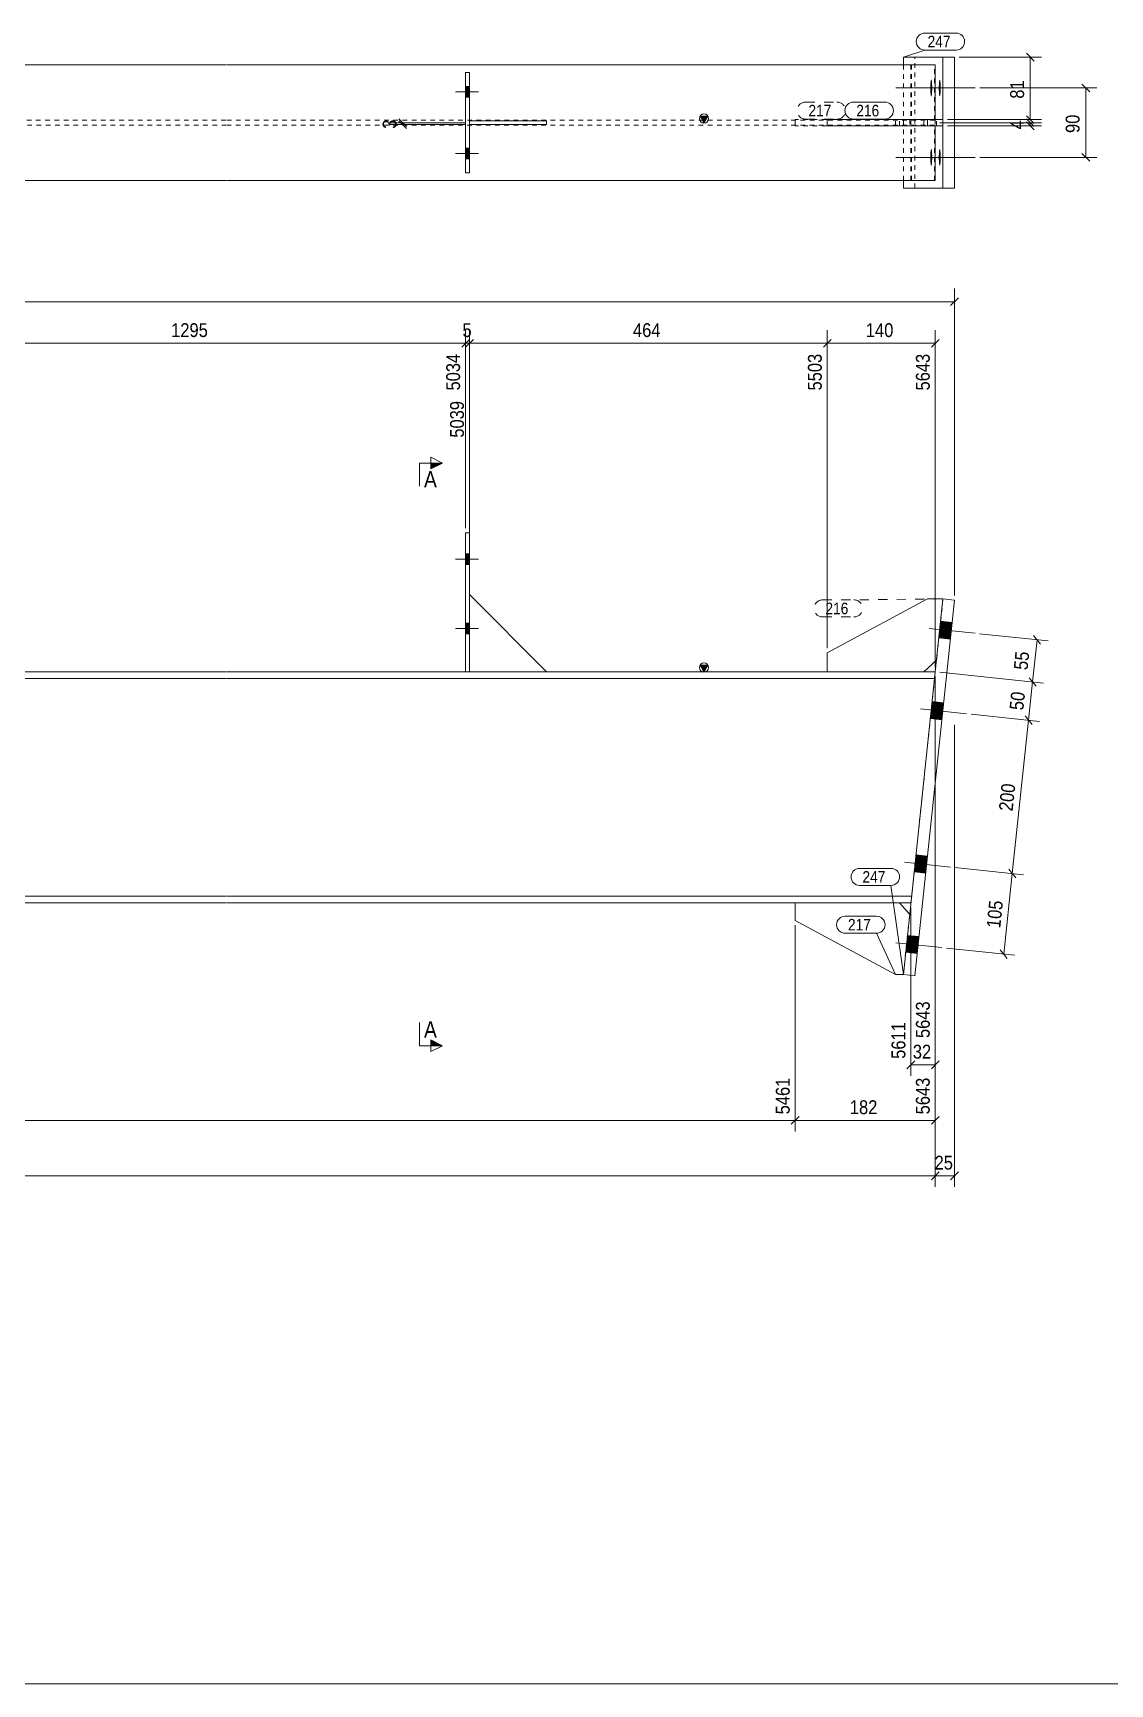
# Model space of a CAD drawing. Header units: millimetres. Extents: x 2 to 825, y 1 to 579.
# Drawn here: x 440.5 to 673.3, y 5 to 361.9 of the extents above; entities that cross this region are included whole.
import ezdxf

# ---------------------------------------------------------------- set-up
doc = ezdxf.new("R2010")
doc.units = ezdxf.units.MM
for name, pattern in [('XKITLINE00', [0]), ('XKITLINE01', [4, 1, -1, 1, -1]), ('XKITLINE02', [4, 2, -2])]:
    doc.linetypes.add(name, pattern=pattern)
for name, color, linetype, lineweight in [('Bolt', 3, 'Continuous', 0), ('Dimensions', 7, 'Continuous', 0), ('DrawingSheet', 5, 'Continuous', 0), ('Part', 2, 'Continuous', 0), ('PartMark', 7, 'Continuous', 0), ('Section', 6, 'Continuous', 0)]:
    doc.layers.add(name, color=color, linetype=linetype, lineweight=lineweight)
doc.styles.add('ARIAL', font='ARIAL.TTF')

# ---------------------------------------------------------------- blocks, each defined once
blk = doc.blocks.new('*A5')
at = {"layer": 'Bolt'}
for points in [[(534.05, 249.35), (534.88, 249.35), (534.88, 247.01), (534.05, 247.01)], [(534.05, 249.35), (534.88, 249.35), (534.88, 247.01), (534.05, 247.01)], [(534.05, 234.35), (534.88, 234.35), (534.88, 232.01), (534.05, 232.01)], [(534.05, 234.35), (534.88, 234.35), (534.88, 232.01), (534.05, 232.01)]]:
    blk.add_hatch(color=3, dxfattribs=at).paths.add_polyline_path(points, flags=17)
at = {"layer": 'Bolt', "color": 3, "linetype": 'XKITLINE00', "lineweight": 0}
for p, q in [((536.82, 248.18), (531.82, 248.18)), ((536.82, 248.18), (531.82, 248.18)), ((534.88, 249.35), (534.05, 249.35)), ((534.88, 249.35), (534.05, 249.35)), ((534.88, 247.01), (534.05, 247.01)), ((534.88, 247.01), (534.05, 247.01)), ((536.82, 233.18), (531.82, 233.18)), ((536.82, 233.18), (531.82, 233.18)), ((534.88, 234.35), (534.05, 234.35)), ((534.88, 234.35), (534.05, 234.35)), ((534.88, 232.01), (534.05, 232.01)), ((534.88, 232.01), (534.05, 232.01))]:
    blk.add_line(p, q, dxfattribs=at)
blk = doc.blocks.new('*A7')
at = {"layer": 'Bolt'}
for points in [[(638.82, 230.88), (636.33, 231.14), (636.71, 234.79), (639.2, 234.52)], [(638.82, 230.88), (636.33, 231.14), (636.71, 234.79), (639.2, 234.52)], [(636.98, 213.47), (634.49, 213.74), (634.88, 217.38), (637.36, 217.12)], [(636.98, 213.47), (634.49, 213.74), (634.88, 217.38), (637.36, 217.12)], [(633.48, 180.32), (631, 180.59), (631.38, 184.23), (633.87, 183.97)], [(633.48, 180.32), (631, 180.59), (631.38, 184.23), (633.87, 183.97)], [(631.65, 162.92), (629.16, 163.18), (629.55, 166.83), (632.03, 166.57)], [(631.65, 162.92), (629.16, 163.18), (629.55, 166.83), (632.03, 166.57)]]:
    blk.add_hatch(color=3, dxfattribs=at).paths.add_polyline_path(points, flags=17)
at = {"layer": 'Bolt', "color": 3, "linetype": 'XKITLINE00', "lineweight": 0}
for p, q in [((644.15, 232.16), (634.2, 233.21)), ((644.15, 232.16), (634.2, 233.21)), ((639.2, 234.52), (636.71, 234.79)), ((639.2, 234.52), (636.71, 234.79)), ((638.82, 230.88), (636.33, 231.14)), ((638.82, 230.88), (636.33, 231.14)), ((642.31, 214.76), (632.37, 215.8)), ((642.31, 214.76), (632.37, 215.8)), ((637.36, 217.12), (634.88, 217.38)), ((637.36, 217.12), (634.88, 217.38)), ((636.98, 213.47), (634.49, 213.74)), ((636.98, 213.47), (634.49, 213.74)), ((638.81, 181.61), (628.87, 182.66)), ((638.81, 181.61), (628.87, 182.66)), ((633.87, 183.97), (631.38, 184.23)), ((633.87, 183.97), (631.38, 184.23)), ((633.48, 180.32), (631, 180.59)), ((633.48, 180.32), (631, 180.59)), ((636.98, 164.2), (627.03, 165.25)), ((636.98, 164.2), (627.03, 165.25)), ((632.03, 166.57), (629.55, 166.83)), ((632.03, 166.57), (629.55, 166.83)), ((631.65, 162.92), (629.16, 163.18)), ((631.65, 162.92), (629.16, 163.18))]:
    blk.add_line(p, q, dxfattribs=at)
blk = doc.blocks.new('*A8')
at = {"layer": 'Part'}
blk.add_hatch(color=2, dxfattribs=at).paths.add_polyline_path([(584.76, 225.25), (586.36, 225.25), (585.56, 223.85)], flags=17)
at = {"layer": 'Part', "color": 2, "linetype": 'XKITLINE00', "lineweight": 0}
for p, q in [((585.56, 223.85), (584.76, 225.25)), ((584.76, 225.25), (586.36, 225.25)), ((586.36, 225.25), (585.56, 223.85)), ((482.32, 223.85), (363.18, 223.85)), ((482.32, 222.35), (363.18, 222.35)), ((635.56, 223.85), (482.42, 223.85)), ((635.4, 222.35), (482.42, 222.35)), ((482.32, 175.35), (363.18, 175.35)), ((630.44, 175.35), (482.42, 175.35)), ((363.18, 173.85), (482.32, 173.85)), ((482.42, 173.85), (630.29, 173.85))]:
    blk.add_line(p, q, dxfattribs=at)
at = {"layer": 'Part', "color": 7, "linetype": 'XKITLINE01', "lineweight": 0}
blk.add_line((630.29, 173.85), (635.56, 223.85), dxfattribs=at)
at = {"layer": 'Part', "color": 2, "linetype": 'XKITLINE00', "lineweight": 0}
blk.add_circle((585.56, 224.75), 1, dxfattribs=at)
blk = doc.blocks.new('*A15')
at = {"layer": 'Part', "color": 2, "linetype": 'XKITLINE00', "lineweight": 0}
blk.add_line((551.55, 223.85), (534.88, 240.51), dxfattribs=at)
at = {"layer": 'Part', "color": 7, "linetype": 'XKITLINE01', "lineweight": 0}
for p, q in [((534.88, 240.51), (534.88, 223.85)), ((534.88, 223.85), (551.55, 223.85))]:
    blk.add_line(p, q, dxfattribs=at)
blk = doc.blocks.new('*A16')
at = {"layer": 'Part', "color": 2, "linetype": 'XKITLINE00', "lineweight": 0}
for p, q in [((534.05, 253.85), (534.88, 253.85)), ((534.05, 253.85), (534.05, 223.85)), ((534.88, 253.85), (534.88, 223.85))]:
    blk.add_line(p, q, dxfattribs=at)
at = {"layer": 'Part', "color": 7, "linetype": 'XKITLINE01', "lineweight": 0}
blk.add_line((534.88, 223.85), (534.05, 223.85), dxfattribs=at)
blk = doc.blocks.new('*A18')
at = {"layer": 'Part', "color": 2, "linetype": 'XKITLINE00', "lineweight": 0}
for p, q in [((637.22, 239.59), (628.65, 158.38)), ((631.14, 158.11), (639.71, 239.33)), ((639.71, 239.33), (637.22, 239.59)), ((628.65, 158.38), (631.14, 158.11))]:
    blk.add_line(p, q, dxfattribs=at)
blk = doc.blocks.new('*A19')
at = {"layer": 'Part', "color": 2, "linetype": 'XKITLINE00', "lineweight": 0}
for p, q in [((612.22, 227.93), (633.89, 239.59)), ((633.89, 239.59), (637.22, 239.59)), ((612.22, 223.85), (612.22, 227.93)), ((633.06, 223.85), (635.82, 226.33))]:
    blk.add_line(p, q, dxfattribs=at)
at = {"layer": 'Part', "color": 7, "linetype": 'XKITLINE01', "lineweight": 0}
for p, q in [((637.22, 239.59), (635.82, 226.33)), ((612.22, 223.85), (633.06, 223.85))]:
    blk.add_line(p, q, dxfattribs=at)
blk = doc.blocks.new('*A20')
at = {"layer": 'Part', "color": 2, "linetype": 'XKITLINE00', "lineweight": 0}
for p, q in [((605.29, 170.04), (605.29, 173.85)), ((627.79, 173.85), (630.02, 171.36)), ((626.95, 158.38), (605.29, 170.04)), ((628.65, 158.38), (626.95, 158.38))]:
    blk.add_line(p, q, dxfattribs=at)
at = {"layer": 'Part', "color": 7, "linetype": 'XKITLINE01', "lineweight": 0}
for p, q in [((605.29, 173.85), (627.79, 173.85)), ((630.02, 171.36), (628.65, 158.38))]:
    blk.add_line(p, q, dxfattribs=at)
blk = doc.blocks.new('*A24')
at = {"layer": 'Bolt'}
for points in [[(534.05, 350.38), (534.88, 350.38), (534.88, 348.05), (534.05, 348.05)], [(534.05, 350.38), (534.88, 350.38), (534.88, 348.05), (534.05, 348.05)], [(534.05, 337.05), (534.88, 337.05), (534.88, 334.71), (534.05, 334.71)], [(534.05, 337.05), (534.88, 337.05), (534.88, 334.71), (534.05, 334.71)]]:
    blk.add_hatch(color=3, dxfattribs=at).paths.add_polyline_path(points, flags=17)
at = {"layer": 'Bolt', "color": 3, "linetype": 'XKITLINE00', "lineweight": 0}
for p, q in [((534.88, 350.38), (534.05, 350.38)), ((534.88, 350.38), (534.05, 350.38)), ((536.82, 349.21), (531.82, 349.21)), ((536.82, 349.21), (531.82, 349.21)), ((534.88, 348.05), (534.05, 348.05)), ((534.88, 348.05), (534.05, 348.05)), ((536.82, 335.88), (531.82, 335.88)), ((536.82, 335.88), (531.82, 335.88)), ((534.88, 337.05), (534.05, 337.05)), ((534.88, 337.05), (534.05, 337.05)), ((534.88, 334.71), (534.05, 334.71)), ((534.88, 334.71), (534.05, 334.71))]:
    blk.add_line(p, q, dxfattribs=at)
blk = doc.blocks.new('*A26')
at = {"layer": 'Bolt'}
for points in [[(634.9, 350), (634.9, 349.96), (634.89, 349.91), (634.89, 349.87), (634.89, 349.82), (634.89, 349.78), (634.89, 349.73), (634.89, 349.69), (634.89, 349.65), (634.89, 349.6), (634.89, 349.56), (634.89, 349.51), (634.88, 349.47), (634.88, 349.43), (634.88, 349.39), (634.88, 349.35), (634.88, 349.3), (634.88, 349.26), (634.87, 349.22), (634.87, 349.18), (634.87, 349.14), (634.87, 349.1), (634.86, 349.07), (634.86, 349.03), (634.86, 348.99), (634.85, 348.95), (634.85, 348.92), (634.85, 348.88), (634.84, 348.85), (634.84, 348.82), (634.84, 348.78), (634.83, 348.75), (634.83, 348.72), (634.83, 348.69), (634.82, 348.66), (634.82, 348.63), (634.82, 348.6), (634.81, 348.57), (634.81, 348.55), (634.8, 348.52), (634.8, 348.5), (634.79, 348.47), (634.79, 348.45), (634.78, 348.43), (634.78, 348.41), (634.78, 348.39), (634.77, 348.37), (634.77, 348.35), (634.76, 348.34), (634.76, 348.32), (634.75, 348.31), (634.75, 348.29), (634.74, 348.28), (634.74, 348.27), (634.73, 348.26), (634.73, 348.25), (634.72, 348.24), (634.72, 348.23), (634.71, 348.23), (634.71, 348.22), (634.7, 348.22), (634.7, 348.22), (634.69, 348.21), (634.69, 348.21), (634.68, 348.21), (634.68, 348.22), (634.67, 348.22), (634.67, 348.22), (634.66, 348.23), (634.66, 348.23), (634.65, 348.24), (634.65, 348.25), (634.64, 348.26), (634.64, 348.27), (634.63, 348.28), (634.63, 348.29), (634.62, 348.31), (634.62, 348.32), (634.61, 348.34), (634.61, 348.35), (634.6, 348.37), (634.6, 348.39), (634.59, 348.41), (634.59, 348.43), (634.58, 348.45), (634.58, 348.47), (634.57, 348.5), (634.57, 348.52), (634.57, 348.55), (634.56, 348.57), (634.56, 348.6), (634.55, 348.63), (634.55, 348.66), (634.55, 348.69), (634.54, 348.72), (634.54, 348.75), (634.53, 348.78), (634.53, 348.82), (634.53, 348.85), (634.52, 348.88), (634.52, 348.92), (634.52, 348.95), (634.52, 348.99), (634.51, 349.03), (634.51, 349.07), (634.51, 349.1), (634.5, 349.14), (634.5, 349.18), (634.5, 349.22), (634.5, 349.26), (634.5, 349.3), (634.49, 349.35), (634.49, 349.39), (634.49, 349.43), (634.49, 349.47), (634.49, 349.51), (634.48, 349.56), (634.48, 349.6), (634.48, 349.65), (634.48, 349.69), (634.48, 349.73), (634.48, 349.78), (634.48, 349.82), (634.48, 349.87), (634.48, 349.91), (634.48, 349.96), (634.48, 350), (634.48, 350.05), (634.48, 350.09), (634.48, 350.14), (634.48, 350.18), (634.48, 350.23), (634.48, 350.27), (634.48, 350.32), (634.48, 350.36), (634.48, 350.4), (634.48, 350.45), (634.48, 350.49), (634.48, 350.54), (634.49, 350.58), (634.49, 350.62), (634.49, 350.66), (634.49, 350.71), (634.49, 350.75), (634.5, 350.79), (634.5, 350.83), (634.5, 350.87), (634.5, 350.91), (634.5, 350.95), (634.51, 350.99), (634.51, 351.03), (634.51, 351.07), (634.52, 351.1), (634.52, 351.14), (634.52, 351.17), (634.52, 351.21), (634.53, 351.24), (634.53, 351.28), (634.53, 351.31), (634.54, 351.34), (634.54, 351.37), (634.55, 351.41), (634.55, 351.44), (634.55, 351.46), (634.56, 351.49), (634.56, 351.52), (634.57, 351.55), (634.57, 351.57), (634.57, 351.6), (634.58, 351.62), (634.58, 351.64), (634.59, 351.66), (634.59, 351.68), (634.6, 351.7), (634.6, 351.72), (634.61, 351.74), (634.61, 351.76), (634.62, 351.77), (634.62, 351.79), (634.63, 351.8), (634.63, 351.81), (634.64, 351.83), (634.64, 351.84), (634.65, 351.85), (634.65, 351.85), (634.66, 351.86), (634.66, 351.87), (634.67, 351.87), (634.67, 351.88), (634.68, 351.88), (634.68, 351.88), (634.69, 351.88), (634.69, 351.88), (634.7, 351.88), (634.7, 351.88), (634.71, 351.87), (634.71, 351.87), (634.72, 351.86), (634.72, 351.85), (634.73, 351.85), (634.73, 351.84), (634.74, 351.83), (634.74, 351.81), (634.75, 351.8), (634.75, 351.79), (634.76, 351.77), (634.76, 351.76), (634.77, 351.74), (634.77, 351.72), (634.78, 351.7), (634.78, 351.68), (634.78, 351.66), (634.79, 351.64), (634.79, 351.62), (634.8, 351.6), (634.8, 351.57), (634.81, 351.55), (634.81, 351.52), (634.82, 351.49), (634.82, 351.46), (634.82, 351.44), (634.83, 351.41), (634.83, 351.37), (634.83, 351.34), (634.84, 351.31), (634.84, 351.28), (634.84, 351.24), (634.85, 351.21), (634.85, 351.17), (634.85, 351.14), (634.86, 351.1), (634.86, 351.07), (634.86, 351.03), (634.87, 350.99), (634.87, 350.95), (634.87, 350.91), (634.87, 350.87), (634.88, 350.83), (634.88, 350.79), (634.88, 350.75), (634.88, 350.71), (634.88, 350.66), (634.88, 350.62), (634.89, 350.58), (634.89, 350.54), (634.89, 350.49), (634.89, 350.45), (634.89, 350.4), (634.89, 350.36), (634.89, 350.32), (634.89, 350.27), (634.89, 350.23), (634.89, 350.18), (634.9, 350.14), (634.9, 350.09), (634.9, 350.05)], [(636.73, 350), (636.73, 349.96), (636.73, 349.91), (636.73, 349.87), (636.73, 349.82), (636.73, 349.78), (636.73, 349.73), (636.72, 349.69), (636.72, 349.65), (636.72, 349.6), (636.72, 349.56), (636.72, 349.51), (636.72, 349.47), (636.72, 349.43), (636.71, 349.39), (636.71, 349.35), (636.71, 349.3), (636.71, 349.26), (636.71, 349.22), (636.7, 349.18), (636.7, 349.14), (636.7, 349.1), (636.7, 349.07), (636.69, 349.03), (636.69, 348.99), (636.69, 348.95), (636.68, 348.92), (636.68, 348.88), (636.68, 348.85), (636.68, 348.82), (636.67, 348.78), (636.67, 348.75), (636.66, 348.72), (636.66, 348.69), (636.66, 348.66), (636.65, 348.63), (636.65, 348.6), (636.65, 348.57), (636.64, 348.55), (636.64, 348.52), (636.63, 348.5), (636.63, 348.47), (636.62, 348.45), (636.62, 348.43), (636.61, 348.41), (636.61, 348.39), (636.61, 348.37), (636.6, 348.35), (636.6, 348.34), (636.59, 348.32), (636.59, 348.31), (636.58, 348.29), (636.58, 348.28), (636.57, 348.27), (636.57, 348.26), (636.56, 348.25), (636.56, 348.24), (636.55, 348.23), (636.55, 348.23), (636.54, 348.22), (636.54, 348.22), (636.53, 348.22), (636.53, 348.21), (636.52, 348.21), (636.52, 348.21), (636.51, 348.22), (636.51, 348.22), (636.5, 348.22), (636.5, 348.23), (636.49, 348.23), (636.49, 348.24), (636.48, 348.25), (636.48, 348.26), (636.47, 348.27), (636.47, 348.28), (636.46, 348.29), (636.46, 348.31), (636.45, 348.32), (636.45, 348.34), (636.44, 348.35), (636.44, 348.37), (636.43, 348.39), (636.43, 348.41), (636.42, 348.43), (636.42, 348.45), (636.42, 348.47), (636.41, 348.5), (636.41, 348.52), (636.4, 348.55), (636.4, 348.57), (636.39, 348.6), (636.39, 348.63), (636.39, 348.66), (636.38, 348.69), (636.38, 348.72), (636.38, 348.75), (636.37, 348.78), (636.37, 348.82), (636.37, 348.85), (636.36, 348.88), (636.36, 348.92), (636.36, 348.95), (636.35, 348.99), (636.35, 349.03), (636.35, 349.07), (636.34, 349.1), (636.34, 349.14), (636.34, 349.18), (636.34, 349.22), (636.34, 349.26), (636.33, 349.3), (636.33, 349.35), (636.33, 349.39), (636.33, 349.43), (636.33, 349.47), (636.32, 349.51), (636.32, 349.56), (636.32, 349.6), (636.32, 349.65), (636.32, 349.69), (636.32, 349.73), (636.32, 349.78), (636.32, 349.82), (636.32, 349.87), (636.32, 349.91), (636.32, 349.96), (636.32, 350), (636.32, 350.05), (636.32, 350.09), (636.32, 350.14), (636.32, 350.18), (636.32, 350.23), (636.32, 350.27), (636.32, 350.32), (636.32, 350.36), (636.32, 350.4), (636.32, 350.45), (636.32, 350.49), (636.32, 350.54), (636.32, 350.58), (636.33, 350.62), (636.33, 350.66), (636.33, 350.71), (636.33, 350.75), (636.33, 350.79), (636.34, 350.83), (636.34, 350.87), (636.34, 350.91), (636.34, 350.95), (636.34, 350.99), (636.35, 351.03), (636.35, 351.07), (636.35, 351.1), (636.36, 351.14), (636.36, 351.17), (636.36, 351.21), (636.37, 351.24), (636.37, 351.28), (636.37, 351.31), (636.38, 351.34), (636.38, 351.37), (636.38, 351.41), (636.39, 351.44), (636.39, 351.46), (636.39, 351.49), (636.4, 351.52), (636.4, 351.55), (636.41, 351.57), (636.41, 351.6), (636.42, 351.62), (636.42, 351.64), (636.42, 351.66), (636.43, 351.68), (636.43, 351.7), (636.44, 351.72), (636.44, 351.74), (636.45, 351.76), (636.45, 351.77), (636.46, 351.79), (636.46, 351.8), (636.47, 351.81), (636.47, 351.83), (636.48, 351.84), (636.48, 351.85), (636.49, 351.85), (636.49, 351.86), (636.5, 351.87), (636.5, 351.87), (636.51, 351.88), (636.51, 351.88), (636.52, 351.88), (636.52, 351.88), (636.53, 351.88), (636.53, 351.88), (636.54, 351.88), (636.54, 351.87), (636.55, 351.87), (636.55, 351.86), (636.56, 351.85), (636.56, 351.85), (636.57, 351.84), (636.57, 351.83), (636.58, 351.81), (636.58, 351.8), (636.59, 351.79), (636.59, 351.77), (636.6, 351.76), (636.6, 351.74), (636.61, 351.72), (636.61, 351.7), (636.61, 351.68), (636.62, 351.66), (636.62, 351.64), (636.63, 351.62), (636.63, 351.6), (636.64, 351.57), (636.64, 351.55), (636.65, 351.52), (636.65, 351.49), (636.65, 351.46), (636.66, 351.44), (636.66, 351.41), (636.66, 351.37), (636.67, 351.34), (636.67, 351.31), (636.68, 351.28), (636.68, 351.24), (636.68, 351.21), (636.68, 351.17), (636.69, 351.14), (636.69, 351.1), (636.69, 351.07), (636.7, 351.03), (636.7, 350.99), (636.7, 350.95), (636.7, 350.91), (636.71, 350.87), (636.71, 350.83), (636.71, 350.79), (636.71, 350.75), (636.71, 350.71), (636.72, 350.66), (636.72, 350.62), (636.72, 350.58), (636.72, 350.54), (636.72, 350.49), (636.72, 350.45), (636.72, 350.4), (636.73, 350.36), (636.73, 350.32), (636.73, 350.27), (636.73, 350.23), (636.73, 350.18), (636.73, 350.14), (636.73, 350.09), (636.73, 350.05)], [(634.9, 335), (634.9, 334.96), (634.89, 334.91), (634.89, 334.87), (634.89, 334.82), (634.89, 334.78), (634.89, 334.73), (634.89, 334.69), (634.89, 334.65), (634.89, 334.6), (634.89, 334.56), (634.89, 334.51), (634.88, 334.47), (634.88, 334.43), (634.88, 334.39), (634.88, 334.35), (634.88, 334.3), (634.88, 334.26), (634.87, 334.22), (634.87, 334.18), (634.87, 334.14), (634.87, 334.1), (634.86, 334.07), (634.86, 334.03), (634.86, 333.99), (634.85, 333.95), (634.85, 333.92), (634.85, 333.88), (634.84, 333.85), (634.84, 333.82), (634.84, 333.78), (634.83, 333.75), (634.83, 333.72), (634.83, 333.69), (634.82, 333.66), (634.82, 333.63), (634.82, 333.6), (634.81, 333.57), (634.81, 333.55), (634.8, 333.52), (634.8, 333.5), (634.79, 333.47), (634.79, 333.45), (634.78, 333.43), (634.78, 333.41), (634.78, 333.39), (634.77, 333.37), (634.77, 333.35), (634.76, 333.34), (634.76, 333.32), (634.75, 333.31), (634.75, 333.29), (634.74, 333.28), (634.74, 333.27), (634.73, 333.26), (634.73, 333.25), (634.72, 333.24), (634.72, 333.23), (634.71, 333.23), (634.71, 333.22), (634.7, 333.22), (634.7, 333.22), (634.69, 333.21), (634.69, 333.21), (634.68, 333.21), (634.68, 333.22), (634.67, 333.22), (634.67, 333.22), (634.66, 333.23), (634.66, 333.23), (634.65, 333.24), (634.65, 333.25), (634.64, 333.26), (634.64, 333.27), (634.63, 333.28), (634.63, 333.29), (634.62, 333.31), (634.62, 333.32), (634.61, 333.34), (634.61, 333.35), (634.6, 333.37), (634.6, 333.39), (634.59, 333.41), (634.59, 333.43), (634.58, 333.45), (634.58, 333.47), (634.57, 333.5), (634.57, 333.52), (634.57, 333.55), (634.56, 333.57), (634.56, 333.6), (634.55, 333.63), (634.55, 333.66), (634.55, 333.69), (634.54, 333.72), (634.54, 333.75), (634.53, 333.78), (634.53, 333.82), (634.53, 333.85), (634.52, 333.88), (634.52, 333.92), (634.52, 333.95), (634.52, 333.99), (634.51, 334.03), (634.51, 334.07), (634.51, 334.1), (634.5, 334.14), (634.5, 334.18), (634.5, 334.22), (634.5, 334.26), (634.5, 334.3), (634.49, 334.35), (634.49, 334.39), (634.49, 334.43), (634.49, 334.47), (634.49, 334.51), (634.48, 334.56), (634.48, 334.6), (634.48, 334.65), (634.48, 334.69), (634.48, 334.73), (634.48, 334.78), (634.48, 334.82), (634.48, 334.87), (634.48, 334.91), (634.48, 334.96), (634.48, 335), (634.48, 335.05), (634.48, 335.09), (634.48, 335.14), (634.48, 335.18), (634.48, 335.23), (634.48, 335.27), (634.48, 335.32), (634.48, 335.36), (634.48, 335.4), (634.48, 335.45), (634.48, 335.49), (634.48, 335.54), (634.49, 335.58), (634.49, 335.62), (634.49, 335.66), (634.49, 335.71), (634.49, 335.75), (634.5, 335.79), (634.5, 335.83), (634.5, 335.87), (634.5, 335.91), (634.5, 335.95), (634.51, 335.99), (634.51, 336.03), (634.51, 336.07), (634.52, 336.1), (634.52, 336.14), (634.52, 336.17), (634.52, 336.21), (634.53, 336.24), (634.53, 336.28), (634.53, 336.31), (634.54, 336.34), (634.54, 336.37), (634.55, 336.41), (634.55, 336.44), (634.55, 336.46), (634.56, 336.49), (634.56, 336.52), (634.57, 336.55), (634.57, 336.57), (634.57, 336.6), (634.58, 336.62), (634.58, 336.64), (634.59, 336.66), (634.59, 336.68), (634.6, 336.7), (634.6, 336.72), (634.61, 336.74), (634.61, 336.76), (634.62, 336.77), (634.62, 336.79), (634.63, 336.8), (634.63, 336.81), (634.64, 336.83), (634.64, 336.84), (634.65, 336.85), (634.65, 336.85), (634.66, 336.86), (634.66, 336.87), (634.67, 336.87), (634.67, 336.88), (634.68, 336.88), (634.68, 336.88), (634.69, 336.88), (634.69, 336.88), (634.7, 336.88), (634.7, 336.88), (634.71, 336.87), (634.71, 336.87), (634.72, 336.86), (634.72, 336.85), (634.73, 336.85), (634.73, 336.84), (634.74, 336.83), (634.74, 336.81), (634.75, 336.8), (634.75, 336.79), (634.76, 336.77), (634.76, 336.76), (634.77, 336.74), (634.77, 336.72), (634.78, 336.7), (634.78, 336.68), (634.78, 336.66), (634.79, 336.64), (634.79, 336.62), (634.8, 336.6), (634.8, 336.57), (634.81, 336.55), (634.81, 336.52), (634.82, 336.49), (634.82, 336.46), (634.82, 336.44), (634.83, 336.41), (634.83, 336.37), (634.83, 336.34), (634.84, 336.31), (634.84, 336.28), (634.84, 336.24), (634.85, 336.21), (634.85, 336.17), (634.85, 336.14), (634.86, 336.1), (634.86, 336.07), (634.86, 336.03), (634.87, 335.99), (634.87, 335.95), (634.87, 335.91), (634.87, 335.87), (634.88, 335.83), (634.88, 335.79), (634.88, 335.75), (634.88, 335.71), (634.88, 335.66), (634.88, 335.62), (634.89, 335.58), (634.89, 335.54), (634.89, 335.49), (634.89, 335.45), (634.89, 335.4), (634.89, 335.36), (634.89, 335.32), (634.89, 335.27), (634.89, 335.23), (634.89, 335.18), (634.9, 335.14), (634.9, 335.09), (634.9, 335.05)], [(636.73, 335), (636.73, 334.96), (636.73, 334.91), (636.73, 334.87), (636.73, 334.82), (636.73, 334.78), (636.73, 334.73), (636.72, 334.69), (636.72, 334.65), (636.72, 334.6), (636.72, 334.56), (636.72, 334.51), (636.72, 334.47), (636.72, 334.43), (636.71, 334.39), (636.71, 334.35), (636.71, 334.3), (636.71, 334.26), (636.71, 334.22), (636.7, 334.18), (636.7, 334.14), (636.7, 334.1), (636.7, 334.07), (636.69, 334.03), (636.69, 333.99), (636.69, 333.95), (636.68, 333.92), (636.68, 333.88), (636.68, 333.85), (636.68, 333.82), (636.67, 333.78), (636.67, 333.75), (636.66, 333.72), (636.66, 333.69), (636.66, 333.66), (636.65, 333.63), (636.65, 333.6), (636.65, 333.57), (636.64, 333.55), (636.64, 333.52), (636.63, 333.5), (636.63, 333.47), (636.62, 333.45), (636.62, 333.43), (636.61, 333.41), (636.61, 333.39), (636.61, 333.37), (636.6, 333.35), (636.6, 333.34), (636.59, 333.32), (636.59, 333.31), (636.58, 333.29), (636.58, 333.28), (636.57, 333.27), (636.57, 333.26), (636.56, 333.25), (636.56, 333.24), (636.55, 333.23), (636.55, 333.23), (636.54, 333.22), (636.54, 333.22), (636.53, 333.22), (636.53, 333.21), (636.52, 333.21), (636.52, 333.21), (636.51, 333.22), (636.51, 333.22), (636.5, 333.22), (636.5, 333.23), (636.49, 333.23), (636.49, 333.24), (636.48, 333.25), (636.48, 333.26), (636.47, 333.27), (636.47, 333.28), (636.46, 333.29), (636.46, 333.31), (636.45, 333.32), (636.45, 333.34), (636.44, 333.35), (636.44, 333.37), (636.43, 333.39), (636.43, 333.41), (636.42, 333.43), (636.42, 333.45), (636.42, 333.47), (636.41, 333.5), (636.41, 333.52), (636.4, 333.55), (636.4, 333.57), (636.39, 333.6), (636.39, 333.63), (636.39, 333.66), (636.38, 333.69), (636.38, 333.72), (636.38, 333.75), (636.37, 333.78), (636.37, 333.82), (636.37, 333.85), (636.36, 333.88), (636.36, 333.92), (636.36, 333.95), (636.35, 333.99), (636.35, 334.03), (636.35, 334.07), (636.34, 334.1), (636.34, 334.14), (636.34, 334.18), (636.34, 334.22), (636.34, 334.26), (636.33, 334.3), (636.33, 334.35), (636.33, 334.39), (636.33, 334.43), (636.33, 334.47), (636.32, 334.51), (636.32, 334.56), (636.32, 334.6), (636.32, 334.65), (636.32, 334.69), (636.32, 334.73), (636.32, 334.78), (636.32, 334.82), (636.32, 334.87), (636.32, 334.91), (636.32, 334.96), (636.32, 335), (636.32, 335.05), (636.32, 335.09), (636.32, 335.14), (636.32, 335.18), (636.32, 335.23), (636.32, 335.27), (636.32, 335.32), (636.32, 335.36), (636.32, 335.4), (636.32, 335.45), (636.32, 335.49), (636.32, 335.54), (636.32, 335.58), (636.33, 335.62), (636.33, 335.66), (636.33, 335.71), (636.33, 335.75), (636.33, 335.79), (636.34, 335.83), (636.34, 335.87), (636.34, 335.91), (636.34, 335.95), (636.34, 335.99), (636.35, 336.03), (636.35, 336.07), (636.35, 336.1), (636.36, 336.14), (636.36, 336.17), (636.36, 336.21), (636.37, 336.24), (636.37, 336.28), (636.37, 336.31), (636.38, 336.34), (636.38, 336.37), (636.38, 336.41), (636.39, 336.44), (636.39, 336.46), (636.39, 336.49), (636.4, 336.52), (636.4, 336.55), (636.41, 336.57), (636.41, 336.6), (636.42, 336.62), (636.42, 336.64), (636.42, 336.66), (636.43, 336.68), (636.43, 336.7), (636.44, 336.72), (636.44, 336.74), (636.45, 336.76), (636.45, 336.77), (636.46, 336.79), (636.46, 336.8), (636.47, 336.81), (636.47, 336.83), (636.48, 336.84), (636.48, 336.85), (636.49, 336.85), (636.49, 336.86), (636.5, 336.87), (636.5, 336.87), (636.51, 336.88), (636.51, 336.88), (636.52, 336.88), (636.52, 336.88), (636.53, 336.88), (636.53, 336.88), (636.54, 336.88), (636.54, 336.87), (636.55, 336.87), (636.55, 336.86), (636.56, 336.85), (636.56, 336.85), (636.57, 336.84), (636.57, 336.83), (636.58, 336.81), (636.58, 336.8), (636.59, 336.79), (636.59, 336.77), (636.6, 336.76), (636.6, 336.74), (636.61, 336.72), (636.61, 336.7), (636.61, 336.68), (636.62, 336.66), (636.62, 336.64), (636.63, 336.62), (636.63, 336.6), (636.64, 336.57), (636.64, 336.55), (636.65, 336.52), (636.65, 336.49), (636.65, 336.46), (636.66, 336.44), (636.66, 336.41), (636.66, 336.37), (636.67, 336.34), (636.67, 336.31), (636.68, 336.28), (636.68, 336.24), (636.68, 336.21), (636.68, 336.17), (636.69, 336.14), (636.69, 336.1), (636.69, 336.07), (636.7, 336.03), (636.7, 335.99), (636.7, 335.95), (636.7, 335.91), (636.71, 335.87), (636.71, 335.83), (636.71, 335.79), (636.71, 335.75), (636.71, 335.71), (636.72, 335.66), (636.72, 335.62), (636.72, 335.58), (636.72, 335.54), (636.72, 335.49), (636.72, 335.45), (636.72, 335.4), (636.73, 335.36), (636.73, 335.32), (636.73, 335.27), (636.73, 335.23), (636.73, 335.18), (636.73, 335.14), (636.73, 335.09), (636.73, 335.05)]]:
    blk.add_hatch(color=3, dxfattribs=at).paths.add_polyline_path(points, flags=17)
at = {"layer": 'Bolt', "color": 3, "linetype": 'XKITLINE02', "lineweight": 0}
for p, q in [((636.98, 350.05), (627.03, 350.05)), ((638.81, 350.05), (628.87, 350.05)), ((636.98, 335.05), (627.03, 335.05)), ((638.81, 335.05), (628.87, 335.05))]:
    blk.add_line(p, q, dxfattribs=at)
at = {"layer": 'Bolt', "color": 3, "linetype": 'XKITLINE00', "lineweight": 0}
for p, q in [((642.31, 350.05), (632.37, 350.05)), ((644.15, 350.05), (634.2, 350.05)), ((642.31, 335.05), (632.37, 335.05)), ((644.15, 335.05), (634.2, 335.05))]:
    blk.add_line(p, q, dxfattribs=at)
blk = doc.blocks.new('*A27')
at = {"layer": 'Part'}
blk.add_hatch(color=2, dxfattribs=at).paths.add_polyline_path([(584.76, 343.95), (586.36, 343.95), (585.56, 342.55)], flags=17)
at = {"layer": 'Part', "color": 2, "linetype": 'XKITLINE00', "lineweight": 0}
for p, q in [((363.18, 355.05), (482.32, 355.05)), ((482.42, 355.05), (635.56, 355.05)), ((635.56, 355.05), (635.56, 343.21)), ((585.56, 342.55), (584.76, 343.95)), ((584.76, 343.95), (586.36, 343.95)), ((586.36, 343.95), (585.56, 342.55)), ((635.56, 330.05), (635.56, 341.88)), ((363.18, 330.05), (482.32, 330.05)), ((482.42, 330.05), (635.56, 330.05))]:
    blk.add_line(p, q, dxfattribs=at)
at = {"layer": 'Part', "color": 7, "linetype": 'XKITLINE01', "lineweight": 0}
for p, q in [((630.29, 330.05), (630.29, 355.05)), ((630.44, 355.05), (630.44, 343.09)), ((635.4, 343.09), (635.4, 355.05)), ((363.18, 343.09), (482.32, 343.09)), ((482.42, 343.09), (635.4, 343.09)), ((635.56, 343.21), (635.56, 341.88)), ((482.32, 342.01), (363.18, 342.01)), ((635.4, 342.01), (482.42, 342.01)), ((630.44, 330.05), (630.44, 342.01)), ((635.4, 330.05), (635.4, 342.01))]:
    blk.add_line(p, q, dxfattribs=at)
at = {"layer": 'Part', "color": 2, "linetype": 'XKITLINE00', "lineweight": 0}
blk.add_circle((585.56, 343.45), 1, dxfattribs=at)
blk = doc.blocks.new('*A34')
at = {"layer": 'Part', "color": 2, "linetype": 'XKITLINE00', "lineweight": 0}
for p, q in [((534.88, 342.96), (551.55, 342.96)), ((551.55, 342.13), (551.55, 342.96)), ((551.55, 342.13), (534.88, 342.13))]:
    blk.add_line(p, q, dxfattribs=at)
at = {"layer": 'Part', "color": 7, "linetype": 'XKITLINE01', "lineweight": 0}
blk.add_line((534.88, 342.13), (534.88, 342.96), dxfattribs=at)
blk.add_line((534.88, 342.13), (534.88, 342.96), dxfattribs=at)
blk = doc.blocks.new('*A35')
at = {"layer": 'Part', "color": 2, "linetype": 'XKITLINE00', "lineweight": 0}
for p, q in [((534.05, 353.38), (534.88, 353.38)), ((534.05, 331.71), (534.05, 353.38)), ((534.88, 353.38), (534.88, 331.71)), ((534.88, 331.71), (534.05, 331.71))]:
    blk.add_line(p, q, dxfattribs=at)
blk = doc.blocks.new('*A37')
at = {"layer": 'Part', "color": 2, "linetype": 'XKITLINE00', "lineweight": 0}
for p, q in [((628.65, 356.71), (628.65, 355.05)), ((637.22, 356.71), (628.65, 356.71)), ((639.71, 356.71), (637.22, 356.71)), ((637.22, 328.38), (637.22, 356.71)), ((639.71, 356.71), (639.71, 328.38)), ((628.65, 328.38), (628.65, 330.05)), ((639.71, 328.38), (628.65, 328.38))]:
    blk.add_line(p, q, dxfattribs=at)
at = {"layer": 'Part', "color": 7, "linetype": 'XKITLINE01', "lineweight": 0}
for p, q in [((628.65, 355.05), (628.65, 330.05)), ((631.14, 328.38), (631.14, 356.71))]:
    blk.add_line(p, q, dxfattribs=at)
blk = doc.blocks.new('*A38')
at = {"layer": 'Part', "color": 2, "linetype": 'XKITLINE00', "lineweight": 0}
for p, q in [((612.22, 343.21), (637.22, 343.21)), ((612.22, 341.88), (612.22, 343.21)), ((633.89, 343.21), (633.89, 341.88)), ((637.22, 343.21), (637.22, 341.88)), ((637.22, 341.88), (612.22, 341.88))]:
    blk.add_line(p, q, dxfattribs=at)
at = {"layer": 'Part', "color": 7, "linetype": 'XKITLINE01', "lineweight": 0}
for p, q in [((612.22, 343.21), (612.22, 341.88)), ((633.06, 341.88), (633.06, 343.21)), ((635.82, 341.88), (635.82, 343.21))]:
    blk.add_line(p, q, dxfattribs=at)
blk = doc.blocks.new('*A39')
at = {"layer": 'Part', "color": 7, "linetype": 'XKITLINE01', "lineweight": 0}
for p, q in [((630.02, 343.21), (605.29, 343.21)), ((605.29, 343.21), (605.29, 341.88)), ((605.29, 341.88), (605.29, 343.21)), ((626.95, 341.88), (626.95, 343.21)), ((627.79, 341.88), (627.79, 343.21)), ((628.65, 341.88), (628.65, 343.21)), ((630.02, 343.21), (630.02, 341.88)), ((630.02, 341.88), (605.29, 341.88))]:
    blk.add_line(p, q, dxfattribs=at)
blk = doc.blocks.new('*A44')
at = {"layer": 'DrawingSheet', "color": 5, "linetype": 'XKITLINE00', "lineweight": 0}
blk.add_line((5, 5), (825, 5), dxfattribs=at)
blk = doc.blocks.new('*A52')
at = {"layer": 'Dimensions', "color": 7, "linetype": 'XKITLINE00', "lineweight": 0}
for p, q in [((69.95, 303.85), (639.71, 303.85)), ((640.56, 304.7), (638.86, 303)), ((639.71, 240.33), (639.71, 306.7))]:
    blk.add_line(p, q, dxfattribs=at)
at = {"layer": 'Dimensions', "color": 3}
blk.add_point((639.71, 303.85), dxfattribs=at)
blk = doc.blocks.new('*A59')
at = {"layer": 'Dimensions', "color": 7, "linetype": 'XKITLINE00', "lineweight": 0}
for p, q in [((415.65, 241.51), (415.65, 297.7)), ((534.05, 254.85), (534.05, 297.7)), ((416.5, 295.7), (414.8, 294)), ((415.65, 294.85), (534.05, 294.85)), ((534.9, 295.7), (533.2, 294))]:
    blk.add_line(p, q, dxfattribs=at)
at = {"layer": 'Dimensions', "color": 3}
for p in [(415.65, 294.85), (534.05, 294.85)]:
    blk.add_point(p, dxfattribs=at)
at = {"layer": 'Dimensions', "color": 3, "style": 'ARIAL', "width": 0.85}
blk.add_text('1295', height=3, dxfattribs=at).set_placement((470.4, 296.2))
blk.add_text('5034', height=3, rotation=90.0002, dxfattribs=at).set_placement((532.85, 284.65))
blk = doc.blocks.new('*A60')
at = {"layer": 'Dimensions', "color": 7, "linetype": 'XKITLINE00', "lineweight": 0}
for p, q in [((534.05, 254.85), (534.05, 297.7)), ((534.88, 241.51), (534.88, 297.7)), ((534.9, 295.7), (533.2, 294)), ((535.73, 295.7), (534.04, 294)), ((534.05, 294.85), (534.88, 294.85))]:
    blk.add_line(p, q, dxfattribs=at)
at = {"layer": 'Dimensions', "color": 3}
for p in [(534.05, 294.85), (534.88, 294.85)]:
    blk.add_point(p, dxfattribs=at)
at = {"layer": 'Dimensions', "color": 3, "style": 'ARIAL', "width": 0.85}
blk.add_text('5', height=3, dxfattribs=at).set_placement((533.36, 296.2))
blk.add_text('5039', height=3, rotation=90.0002, dxfattribs=at).set_placement((533.68, 274.45))
blk = doc.blocks.new('*A61')
at = {"layer": 'Dimensions', "color": 7, "linetype": 'XKITLINE00', "lineweight": 0}
for p, q in [((534.88, 241.51), (534.88, 297.7)), ((612.22, 228.93), (612.22, 297.7)), ((535.73, 295.7), (534.04, 294)), ((534.88, 294.85), (612.22, 294.85)), ((613.07, 295.7), (611.37, 294))]:
    blk.add_line(p, q, dxfattribs=at)
at = {"layer": 'Dimensions', "color": 3}
for p in [(534.88, 294.85), (612.22, 294.85)]:
    blk.add_point(p, dxfattribs=at)
at = {"layer": 'Dimensions', "color": 3, "style": 'ARIAL', "width": 0.85}
blk.add_text('464', height=3, dxfattribs=at).set_placement((570.22, 296.2))
blk.add_text('5503', height=3, rotation=90.0002, dxfattribs=at).set_placement((611.02, 284.65))
blk = doc.blocks.new('*A62')
at = {"layer": 'Dimensions', "color": 7, "linetype": 'XKITLINE00', "lineweight": 0}
for p, q in [((612.22, 228.93), (612.22, 297.7)), ((635.56, 224.85), (635.56, 297.7)), ((613.07, 295.7), (611.37, 294)), ((612.22, 294.85), (635.56, 294.85)), ((636.41, 295.7), (634.71, 294))]:
    blk.add_line(p, q, dxfattribs=at)
at = {"layer": 'Dimensions', "color": 3}
for p in [(612.22, 294.85), (635.56, 294.85)]:
    blk.add_point(p, dxfattribs=at)
at = {"layer": 'Dimensions', "color": 3, "style": 'ARIAL', "width": 0.85}
blk.add_text('140', height=3, dxfattribs=at).set_placement((620.55, 296.2))
blk.add_text('5643', height=3, rotation=90.0002, dxfattribs=at).set_placement((634.36, 284.65))
blk = doc.blocks.new('*A66')
at = {"layer": 'Dimensions', "color": 7, "linetype": 'XKITLINE00', "lineweight": 0}
for p, q in [((639.81, 181.5), (654.59, 179.94)), ((650.37, 162.79), (652.2, 180.19)), ((651.45, 181.13), (652.96, 179.26)), ((637.97, 164.1), (652.76, 162.54)), ((649.61, 163.72), (651.12, 161.86))]:
    blk.add_line(p, q, dxfattribs=at)
at = {"layer": 'Dimensions', "color": 3}
for p in [(652.2, 180.19), (650.37, 162.79)]:
    blk.add_point(p, dxfattribs=at)
at = {"layer": 'Dimensions', "color": 3, "style": 'ARIAL', "width": 0.85}
blk.add_text('105', height=3, rotation=83.9784, dxfattribs=at).set_placement((649.59, 168.31))
blk = doc.blocks.new('*A67')
at = {"layer": 'Dimensions', "color": 7, "linetype": 'XKITLINE00', "lineweight": 0}
for p, q in [((643.31, 214.65), (658.09, 213.09)), ((654.95, 214.28), (656.46, 212.41)), ((652.2, 180.19), (655.7, 213.34)), ((639.81, 181.5), (654.59, 179.94)), ((651.45, 181.13), (652.96, 179.26))]:
    blk.add_line(p, q, dxfattribs=at)
at = {"layer": 'Dimensions', "color": 3}
for p in [(655.7, 213.34), (652.2, 180.19)]:
    blk.add_point(p, dxfattribs=at)
at = {"layer": 'Dimensions', "color": 3, "style": 'ARIAL', "width": 0.85}
blk.add_text('200', height=3, rotation=83.9784, dxfattribs=at).set_placement((652.26, 193.59))
blk = doc.blocks.new('*A68')
at = {"layer": 'Dimensions', "color": 7, "linetype": 'XKITLINE00', "lineweight": 0}
for p, q in [((636.55, 223.74), (658.96, 221.38)), ((655.7, 213.34), (656.57, 221.63)), ((655.82, 222.56), (657.33, 220.7)), ((643.31, 214.65), (658.09, 213.09)), ((654.95, 214.28), (656.46, 212.41))]:
    blk.add_line(p, q, dxfattribs=at)
at = {"layer": 'Dimensions', "color": 3}
for p in [(656.57, 221.63), (655.7, 213.34)]:
    blk.add_point(p, dxfattribs=at)
at = {"layer": 'Dimensions', "color": 3, "style": 'ARIAL', "width": 0.85}
blk.add_text('50', height=3, rotation=83.9784, dxfattribs=at).set_placement((654.56, 215.42))
blk = doc.blocks.new('*A69')
at = {"layer": 'Dimensions', "color": 7, "linetype": 'XKITLINE00', "lineweight": 0}
for p, q in [((645.14, 232.05), (659.92, 230.49)), ((656.57, 221.63), (657.54, 230.75)), ((656.78, 231.68), (658.29, 229.81)), ((636.55, 223.74), (658.96, 221.38)), ((655.82, 222.56), (657.33, 220.7))]:
    blk.add_line(p, q, dxfattribs=at)
at = {"layer": 'Dimensions', "color": 3}
for p in [(657.54, 230.75), (656.57, 221.63)]:
    blk.add_point(p, dxfattribs=at)
at = {"layer": 'Dimensions', "color": 3, "style": 'ARIAL', "width": 0.85}
blk.add_text('55', height=3, rotation=83.9784, dxfattribs=at).set_placement((655.48, 224.12))
blk = doc.blocks.new('*A70')
at = {"layer": 'Dimensions', "color": 7, "linetype": 'XKITLINE00', "lineweight": 0}
for p, q in [((635.56, 222.85), (635.56, 136.45)), ((630.29, 172.85), (630.29, 136.45)), ((631.14, 139.7), (629.44, 138)), ((636.41, 139.7), (634.71, 138)), ((630.29, 138.85), (635.56, 138.85))]:
    blk.add_line(p, q, dxfattribs=at)
at = {"layer": 'Dimensions', "color": 3}
for p in [(630.29, 138.85), (635.56, 138.85)]:
    blk.add_point(p, dxfattribs=at)
at = {"layer": 'Dimensions', "color": 3, "style": 'ARIAL', "width": 0.85}
for s, p in [('5643', (634.36, 144.65)), ('5611', (629.09, 140.15))]:
    blk.add_text(s, height=3, rotation=90.0002, dxfattribs=at).set_placement(p)
blk.add_text('32', height=3, dxfattribs=at).set_placement((630.7, 140.2))
blk = doc.blocks.new('*A72')
at = {"layer": 'PartMark', "color": 7, "linetype": 'XKITLINE00', "lineweight": 0}
for p, q in [((619.21, 181.34), (625.98, 181.34)), ((619.21, 177.64), (625.98, 177.64)), ((628.65, 158.38), (625.98, 177.64))]:
    blk.add_line(p, q, dxfattribs=at)
for centre, start, end in [((619.21, 179.49), 90, 270), ((625.98, 179.49), 270, 90)]:
    blk.add_arc(centre, 1.85, start, end, dxfattribs=at)
at = {"layer": 'PartMark', "color": 3, "style": 'ARIAL', "width": 0.85}
blk.add_text('247', height=2.5, dxfattribs=at).set_placement((619.81, 178.24))
blk = doc.blocks.new('*A73')
at = {"layer": 'PartMark', "color": 7, "linetype": 'XKITLINE02', "lineweight": 0}
for p, q in [((611.21, 239.38), (617.98, 239.38)), ((637.22, 239.59), (617.98, 239.38)), ((611.21, 235.68), (617.98, 235.68))]:
    blk.add_line(p, q, dxfattribs=at)
for centre, start, end in [((611.21, 237.53), 90, 270), ((617.98, 237.53), 270, 90)]:
    blk.add_arc(centre, 1.85, start, end, dxfattribs=at)
at = {"layer": 'PartMark', "color": 3, "style": 'ARIAL', "width": 0.85}
blk.add_text('216', height=2.5, dxfattribs=at).set_placement((611.81, 236.28))
blk = doc.blocks.new('*A74')
at = {"layer": 'PartMark', "color": 7, "linetype": 'XKITLINE00', "lineweight": 0}
for p, q in [((616.08, 171), (622.84, 171)), ((616.08, 167.3), (622.84, 167.3)), ((626.95, 158.38), (622.84, 167.3))]:
    blk.add_line(p, q, dxfattribs=at)
for centre, start, end in [((616.08, 169.15), 90, 270), ((622.84, 169.15), 270, 90)]:
    blk.add_arc(centre, 1.85, start, end, dxfattribs=at)
at = {"layer": 'PartMark', "color": 3, "style": 'ARIAL', "width": 0.85}
blk.add_text('217', height=2.5, dxfattribs=at).set_placement((616.68, 167.9))
blk = doc.blocks.new('*A80')
at = {"layer": 'Section'}
for points in [[(526.55, 268.96), (529.05, 268.96), (526.55, 267.71)], [(526.55, 144.25), (529.05, 143), (526.55, 143)]]:
    blk.add_hatch(color=3, dxfattribs=at).paths.add_polyline_path(points, flags=17)
at = {"layer": 'Section', "color": 1, "linetype": 'XKITLINE00', "lineweight": 0}
for p, q in [((524.05, 268.96), (524.05, 263.96)), ((524.05, 268.96), (529.05, 268.96)), ((524.05, 143), (524.05, 148)), ((524.05, 143), (529.05, 143))]:
    blk.add_line(p, q, dxfattribs=at)
at = {"layer": 'Section', "color": 3, "linetype": 'XKITLINE00', "lineweight": 0}
for p, q in [((526.55, 267.71), (526.55, 270.21)), ((526.55, 270.21), (529.05, 268.96)), ((529.05, 268.96), (526.55, 267.71)), ((529.05, 143), (526.55, 144.25)), ((526.55, 144.25), (526.55, 141.75)), ((529.05, 143), (526.55, 141.75))]:
    blk.add_line(p, q, dxfattribs=at)
at = {"layer": 'Section', "color": 7, "style": 'ARIAL', "width": 0.85}
for p in [(525.05, 263.71), (525.05, 144.75)]:
    blk.add_text('A', height=3.5, dxfattribs=at).set_placement(p)
blk = doc.blocks.new('*A83')
at = {"layer": 'Dimensions', "color": 7, "linetype": 'XKITLINE00', "lineweight": 0}
for p, q in [((635.56, 222.85), (635.56, 112.45)), ((72.45, 114.85), (635.56, 114.85)), ((636.41, 115.7), (634.71, 114))]:
    blk.add_line(p, q, dxfattribs=at)
at = {"layer": 'Dimensions', "color": 3}
blk.add_point((635.56, 114.85), dxfattribs=at)
blk = doc.blocks.new('*A84')
at = {"layer": 'Dimensions', "color": 7, "linetype": 'XKITLINE00', "lineweight": 0}
for p, q in [((635.56, 222.85), (635.56, 112.45)), ((639.71, 212.35), (639.71, 112.45)), ((636.41, 115.7), (634.71, 114)), ((635.56, 114.85), (639.71, 114.85)), ((640.56, 115.7), (638.86, 114))]:
    blk.add_line(p, q, dxfattribs=at)
at = {"layer": 'Dimensions', "color": 3}
for p in [(635.56, 114.85), (639.71, 114.85)]:
    blk.add_point(p, dxfattribs=at)
at = {"layer": 'Dimensions', "color": 3, "style": 'ARIAL', "width": 0.85}
blk.add_text('25', height=3, dxfattribs=at).set_placement((635.41, 116.2))
blk = doc.blocks.new('*A85')
at = {"layer": 'Dimensions', "color": 7, "linetype": 'XKITLINE00', "lineweight": 0}
for p, q in [((605.29, 169.04), (605.29, 124.45)), ((72.45, 126.85), (605.29, 126.85)), ((606.14, 127.7), (604.44, 126))]:
    blk.add_line(p, q, dxfattribs=at)
at = {"layer": 'Dimensions', "color": 3}
blk.add_point((605.29, 126.85), dxfattribs=at)
at = {"layer": 'Dimensions', "color": 3, "style": 'ARIAL', "width": 0.85}
blk.add_text('5461', height=3, rotation=90.0002, dxfattribs=at).set_placement((604.09, 128.15))
blk = doc.blocks.new('*A86')
at = {"layer": 'Dimensions', "color": 7, "linetype": 'XKITLINE00', "lineweight": 0}
for p, q in [((635.56, 222.85), (635.56, 124.45)), ((605.29, 169.04), (605.29, 124.45)), ((606.14, 127.7), (604.44, 126)), ((605.29, 126.85), (635.56, 126.85)), ((636.41, 127.7), (634.71, 126))]:
    blk.add_line(p, q, dxfattribs=at)
at = {"layer": 'Dimensions', "color": 3}
for p in [(605.29, 126.85), (635.56, 126.85)]:
    blk.add_point(p, dxfattribs=at)
at = {"layer": 'Dimensions', "color": 3, "style": 'ARIAL', "width": 0.85}
blk.add_text('5643', height=3, rotation=90.0002, dxfattribs=at).set_placement((634.36, 128.15))
blk.add_text('182', height=3, dxfattribs=at).set_placement((617.09, 128.2))
blk = doc.blocks.new('*A88')
at = {"layer": 'Dimensions', "color": 7, "linetype": 'XKITLINE00', "lineweight": 0}
for p, q in [((655.24, 357.56), (656.93, 355.87)), ((640.71, 356.71), (658.49, 356.71)), ((656.09, 343.21), (656.09, 356.71)), ((638.22, 343.21), (658.49, 343.21)), ((655.24, 344.06), (656.93, 342.37))]:
    blk.add_line(p, q, dxfattribs=at)
at = {"layer": 'Dimensions', "color": 3}
for p in [(656.09, 356.71), (656.09, 343.21)]:
    blk.add_point(p, dxfattribs=at)
at = {"layer": 'Dimensions', "color": 3, "style": 'ARIAL', "width": 0.85}
blk.add_text('81', height=3, rotation=90.0002, dxfattribs=at).set_placement((654.74, 347.74))
blk = doc.blocks.new('*A91')
at = {"layer": 'Dimensions', "color": 7, "linetype": 'XKITLINE00', "lineweight": 0}
for p, q in [((645.15, 350.05), (670.49, 350.05)), ((667.24, 350.9), (668.93, 349.2)), ((668.09, 335.05), (668.09, 350.05)), ((667.24, 335.9), (668.93, 334.2)), ((645.15, 335.05), (670.49, 335.05))]:
    blk.add_line(p, q, dxfattribs=at)
at = {"layer": 'Dimensions', "color": 3}
for p in [(668.09, 350.05), (668.09, 335.05)]:
    blk.add_point(p, dxfattribs=at)
at = {"layer": 'Dimensions', "color": 3, "style": 'ARIAL', "width": 0.85}
blk.add_text('90', height=3, rotation=90.0002, dxfattribs=at).set_placement((666.74, 340.32))
blk = doc.blocks.new('*A92')
at = {"layer": 'Dimensions', "color": 7, "linetype": 'XKITLINE00', "lineweight": 0}
for p, q in [((655.24, 343.4), (656.93, 341.7)), ((655.24, 342.73), (656.93, 341.03)), ((636.56, 342.55), (658.49, 342.55)), ((638.22, 341.88), (658.49, 341.88)), ((656.09, 341.88), (656.09, 342.55))]:
    blk.add_line(p, q, dxfattribs=at)
at = {"layer": 'Dimensions', "color": 3}
for p in [(656.09, 342.55), (656.09, 341.88)]:
    blk.add_point(p, dxfattribs=at)
at = {"layer": 'Dimensions', "color": 3, "style": 'ARIAL', "width": 0.85}
blk.add_text('4', height=3, rotation=90.0002, dxfattribs=at).set_placement((654.74, 341.1))
blk = doc.blocks.new('*A94')
at = {"layer": 'Dimensions', "color": 7, "linetype": 'XKITLINE00', "lineweight": 0}
for p, q in [((519.6, 343.4), (521.3, 341.7)), ((519.6, 342.98), (521.3, 341.28)), ((533.88, 342.55), (517.6, 342.55)), ((533.88, 342.13), (517.6, 342.13)), ((520.45, 342.13), (520.45, 342.55))]:
    blk.add_line(p, q, dxfattribs=at)
at = {"layer": 'Dimensions', "color": 3}
for p in [(520.45, 342.55), (520.45, 342.13)]:
    blk.add_point(p, dxfattribs=at)
at = {"layer": 'Dimensions', "color": 3, "style": 'ARIAL', "width": 0.85}
blk.add_text('3', height=3, rotation=90.0002, dxfattribs=at).set_placement((519.1, 341.23))
blk = doc.blocks.new('*A97')
at = {"layer": 'PartMark', "color": 7, "linetype": 'XKITLINE02', "lineweight": 0}
for p, q in [((607.54, 347.01), (614.3, 347.01)), ((607.54, 343.31), (614.3, 343.31))]:
    blk.add_line(p, q, dxfattribs=at)
for centre, start, end in [((607.54, 345.16), 90, 270), ((614.3, 345.16), 270, 90)]:
    blk.add_arc(centre, 1.85, start, end, dxfattribs=at)
at = {"layer": 'PartMark', "color": 3, "style": 'ARIAL', "width": 0.85}
blk.add_text('217', height=2.5, dxfattribs=at).set_placement((608.14, 343.91))
blk = doc.blocks.new('*A98')
at = {"layer": 'PartMark', "color": 7, "linetype": 'XKITLINE00', "lineweight": 0}
for p, q in [((617.88, 347.01), (624.64, 347.01)), ((617.88, 343.31), (624.64, 343.31))]:
    blk.add_line(p, q, dxfattribs=at)
for centre, start, end in [((617.88, 345.16), 90, 270), ((624.64, 345.16), 270, 90)]:
    blk.add_arc(centre, 1.85, start, end, dxfattribs=at)
at = {"layer": 'PartMark', "color": 3, "style": 'ARIAL', "width": 0.85}
blk.add_text('216', height=2.5, dxfattribs=at).set_placement((618.48, 343.91))
blk = doc.blocks.new('*A99')
at = {"layer": 'PartMark', "color": 7, "linetype": 'XKITLINE00', "lineweight": 0}
for p, q in [((633.29, 361.93), (640.05, 361.93)), ((628.65, 356.71), (633.29, 358.23)), ((633.29, 358.23), (640.05, 358.23))]:
    blk.add_line(p, q, dxfattribs=at)
for centre, start, end in [((633.29, 360.08), 90, 270), ((640.05, 360.08), 270, 90)]:
    blk.add_arc(centre, 1.85, start, end, dxfattribs=at)
at = {"layer": 'PartMark', "color": 3, "style": 'ARIAL', "width": 0.85}
blk.add_text('247', height=2.5, dxfattribs=at).set_placement((633.89, 358.83))

msp = doc.modelspace()

# ---------------------------------------------------------------- block references
at = {"lineweight": 0}
for name in ['*A44', '*A99', '*A88', '*A35', '*A37', '*A24', '*A26', '*A91', '*A97', '*A98', '*A94', '*A34', '*A39', '*A38', '*A92', '*A52', '*A59', '*A60', '*A61', '*A62', '*A80', '*A16', '*A5', '*A15', '*A73', '*A19', '*A18', '*A7', '*A69', '*A83', '*A86', '*A70', '*A84', '*A68', '*A67', '*A72', '*A66', '*A85', '*A20', '*A74']:
    msp.add_blockref(name, (0, 0), dxfattribs=at)
at = {"layer": 'Part', "lineweight": 0}
for name in ['*A27', '*A8']:
    msp.add_blockref(name, (0, 0), dxfattribs=at)

doc.saveas('drawing.dxf')
